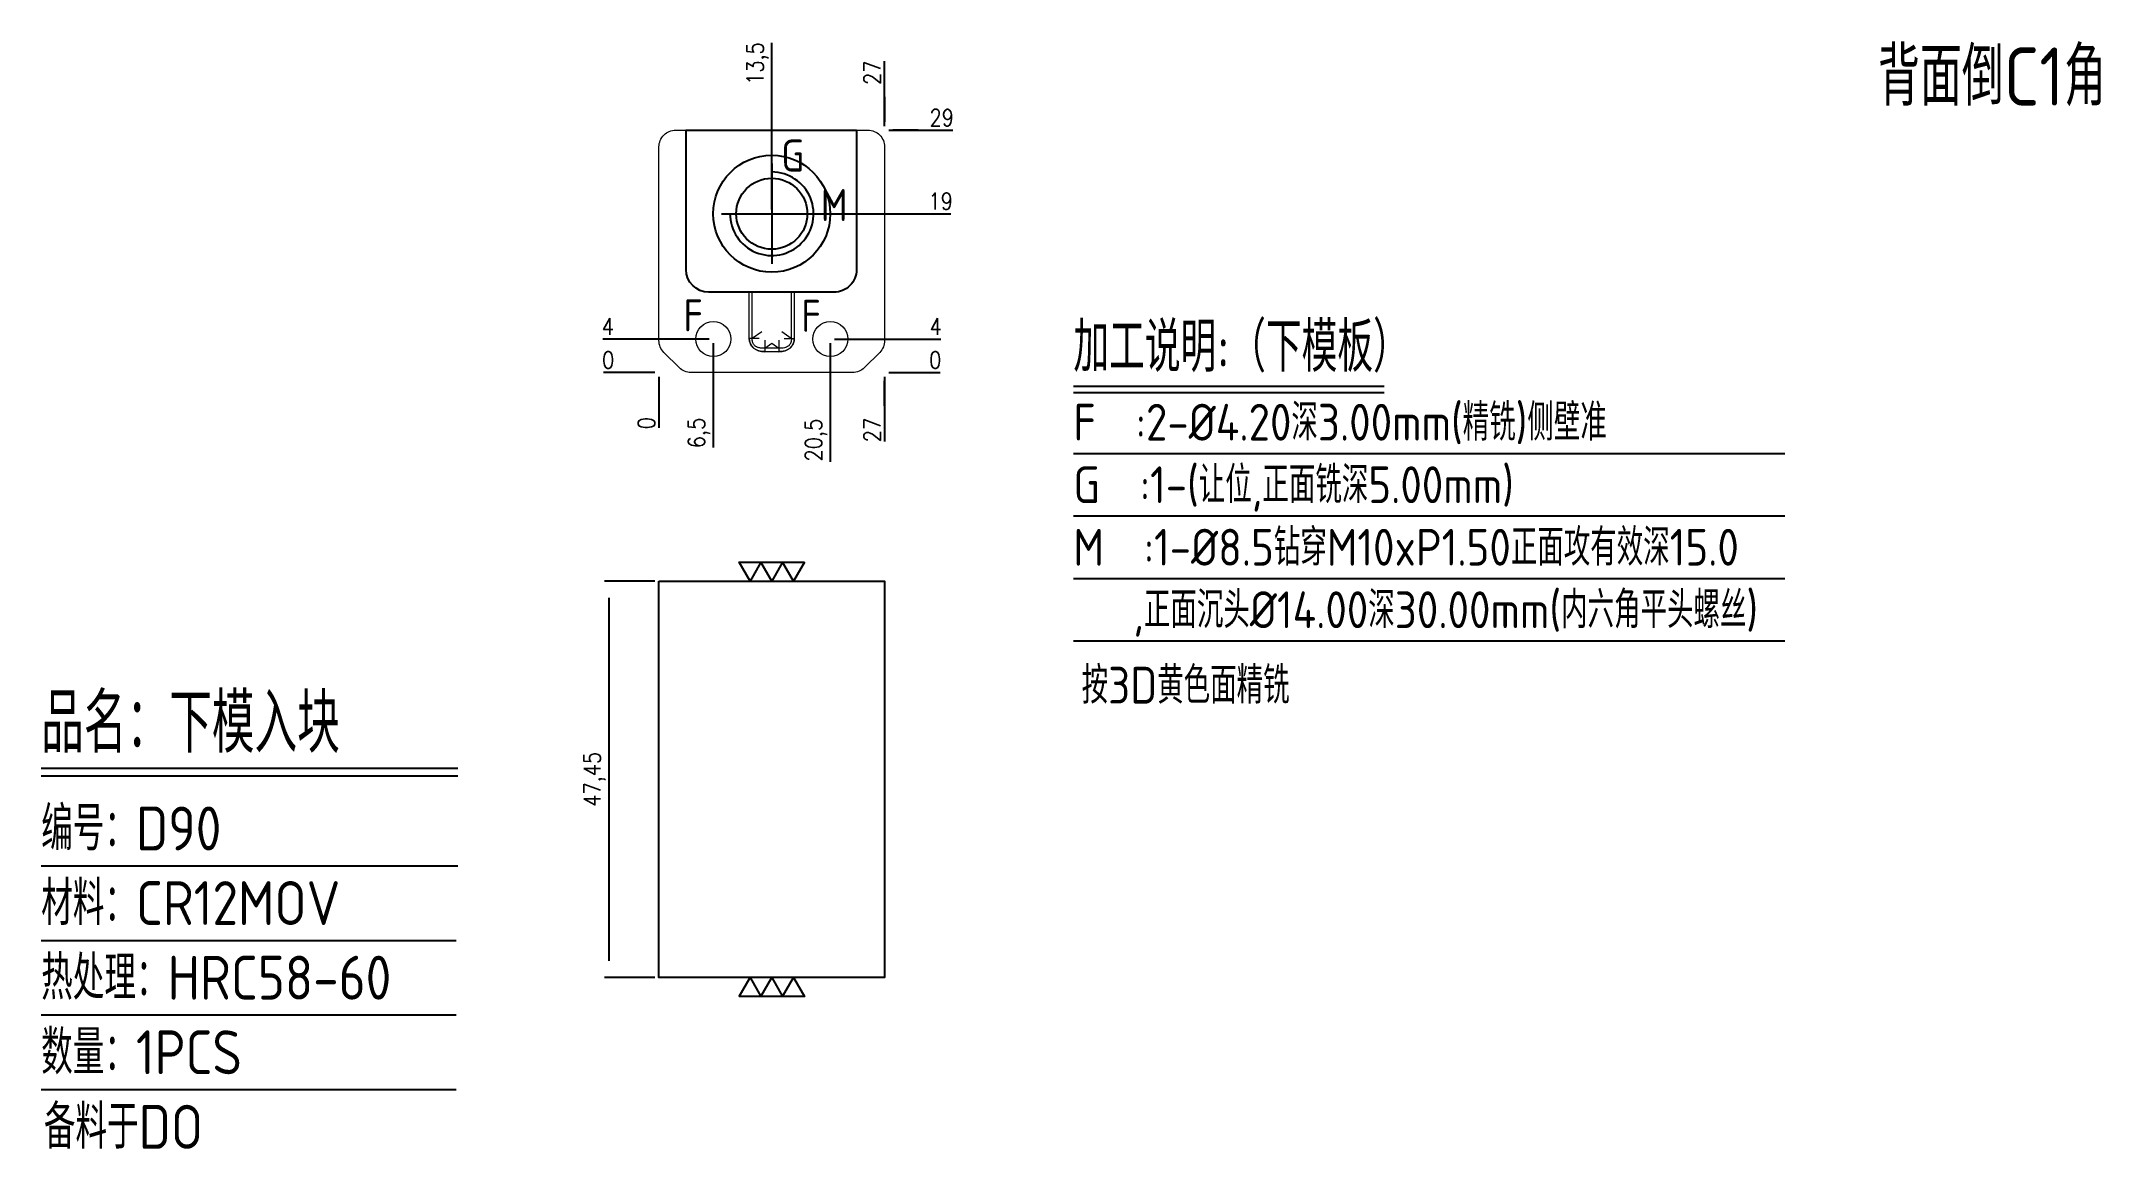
# Model space of a CAD drawing. Header units: millimetres. Extents: x 118101 to 118348, y -3039 to -2906.
import ezdxf
from ezdxf.enums import TextEntityAlignment as Align

# ---------------------------------------------------------------- set-up
doc = ezdxf.new("R2010")
doc.units = ezdxf.units.MM
doc.linetypes.add('CENTER', pattern=[0])
for name, color, linetype in [('DIE_P', 2, 'Continuous'), ('DIM', 4, 'Continuous'), ('TEXT', 4, 'Continuous')]:
    doc.layers.add(name, color=color, linetype=linetype)
doc.styles.add('gbenor', font='gbenor.shx', dxfattribs={"bigfont": 'gbcbig.shx'})
doc.styles.get("Standard").update_dxf_attribs({"font": 'txt.shx', "width": 0.85, "bigfont": 'ctxt.shx'})
doc.dimstyles.new('T-2-WX', dxfattribs={"dimtxt": 2, "dimasz": 2, "dimexe": 0.5, "dimexo": 0.5, "dimgap": 0.5, "dimtad": 1, "dimtxsty": 'Standard', "dimblk": 'OPEN30', "dimcen": 0, "dimazin": 3, "dimtfac": 1, "dimtmove": 0, "dimatfit": 3, "dimldrblk": 'OPEN30', "dimlwd": -1, "dimlwe": -1})

# ---------------------------------------------------------------- blocks, each defined once
blk = doc.blocks.new('*D7579')
at = {"layer": 'Defpoints', "color": 0}
for p in [(118175.41, -2970.59), (118169.41, -3018.04), (118175.41, -3018.04)]:
    blk.add_point(p, dxfattribs=at)
at = {"layer": 'DIM', "color": 0}
for p, q in [((118174.91, -2970.59), (118168.91, -2970.59)), ((118169.41, -2972.59), (118169.41, -3016.04)), ((118174.91, -3018.04), (118168.91, -3018.04))]:
    blk.add_line(p, q, dxfattribs=at)
at = {"layer": 'DIM', "color": 0, "insert": (118167.72, -2994.32), "char_height": 2, "attachment_point": 5, "rotation": 90}
blk.add_mtext('47,45', dxfattribs=at)
blk = doc.blocks.new('_Open30')
blk = doc.blocks.new('*D7580')
at = {"layer": 'Defpoints', "color": 0}
for p in [(118175.41, -2945.64), (118202.41, -2945.64), (118207.41, -2945.64)]:
    blk.add_point(p, dxfattribs=at)
at = {"layer": 'DIM', "color": 0}
blk.add_line((118202.91, -2945.64), (118209.04, -2945.64), dxfattribs=at)
at = {"layer": 'DIM', "color": 0, "insert": (118208.47, -2944.14), "char_height": 2, "attachment_point": 5}
blk.add_mtext('0', dxfattribs=at)
blk = doc.blocks.new('*D7581')
at = {"layer": 'Defpoints', "color": 0}
for p in [(118195.91, -2941.64), (118207.41, -2941.64), (118175.41, -2945.64)]:
    blk.add_point(p, dxfattribs=at)
at = {"layer": 'DIM', "color": 0}
for p, q in [((118196.41, -2941.64), (118199.91, -2941.64)), ((118199.91, -2941.64), (118203.41, -2941.64)), ((118203.41, -2941.64), (118209.12, -2941.64))]:
    blk.add_line(p, q, dxfattribs=at)
at = {"layer": 'DIM', "color": 0, "insert": (118208.51, -2940.14), "char_height": 2, "attachment_point": 5}
blk.add_mtext('4', dxfattribs=at)
blk = doc.blocks.new('*D7582')
at = {"layer": 'Defpoints', "color": 0}
for p in [(118188.91, -2926.64), (118207.41, -2926.64), (118175.41, -2945.64)]:
    blk.add_point(p, dxfattribs=at)
at = {"layer": 'DIM', "color": 0}
for p, q in [((118189.41, -2926.64), (118199.41, -2926.64)), ((118199.41, -2926.64), (118203.41, -2926.64)), ((118203.41, -2926.64), (118210.34, -2926.64))]:
    blk.add_line(p, q, dxfattribs=at)
at = {"layer": 'DIM', "color": 0, "insert": (118209.12, -2925.14), "char_height": 2, "attachment_point": 5}
blk.add_mtext('19', dxfattribs=at)
blk = doc.blocks.new('*D7583')
at = {"layer": 'Defpoints', "color": 0}
for p in [(118202.41, -2916.64), (118207.41, -2916.64), (118175.41, -2945.64)]:
    blk.add_point(p, dxfattribs=at)
at = {"layer": 'DIM', "color": 0}
for p, q in [((118202.91, -2916.64), (118206.41, -2916.64)), ((118206.41, -2916.64), (118203.41, -2916.64)), ((118203.41, -2916.64), (118210.58, -2916.64))]:
    blk.add_line(p, q, dxfattribs=at)
at = {"layer": 'DIM', "color": 0, "insert": (118209.24, -2915.14), "char_height": 2, "attachment_point": 5}
blk.add_mtext('29', dxfattribs=at)
blk = doc.blocks.new('*D7584')
at = {"layer": 'Defpoints', "color": 0}
for p in [(118170.41, -2945.64), (118175.41, -2945.64), (118175.41, -2945.64)]:
    blk.add_point(p, dxfattribs=at)
at = {"layer": 'DIM', "color": 0}
blk.add_line((118174.91, -2945.64), (118168.77, -2945.64), dxfattribs=at)
at = {"layer": 'DIM', "color": 0, "insert": (118169.34, -2944.14), "char_height": 2, "attachment_point": 5}
blk.add_mtext('0', dxfattribs=at)
blk = doc.blocks.new('*D7585')
at = {"layer": 'Defpoints', "color": 0}
for p in [(118170.41, -2941.64), (118181.91, -2941.64), (118175.41, -2945.64)]:
    blk.add_point(p, dxfattribs=at)
at = {"layer": 'DIM', "color": 0}
for p, q in [((118174.41, -2941.64), (118168.69, -2941.64)), ((118177.91, -2941.64), (118174.41, -2941.64)), ((118181.41, -2941.64), (118177.91, -2941.64))]:
    blk.add_line(p, q, dxfattribs=at)
at = {"layer": 'DIM', "color": 0, "insert": (118169.3, -2940.14), "char_height": 2, "attachment_point": 5}
blk.add_mtext('4', dxfattribs=at)
blk = doc.blocks.new('*D7586')
at = {"layer": 'Defpoints', "color": 0}
for p in [(118175.41, -2945.64), (118202.41, -2945.64), (118202.41, -2950.64)]:
    blk.add_point(p, dxfattribs=at)
at = {"layer": 'DIM', "color": 0}
for p, q in [((118202.41, -2946.14), (118202.41, -2949.64)), ((118202.41, -2949.64), (118202.41, -2946.64)), ((118202.41, -2946.64), (118202.41, -2953.89))]:
    blk.add_line(p, q, dxfattribs=at)
at = {"layer": 'DIM', "color": 0, "insert": (118200.91, -2952.52), "char_height": 2, "attachment_point": 5, "rotation": 90}
blk.add_mtext('27', dxfattribs=at)
blk = doc.blocks.new('*D7587')
at = {"layer": 'Defpoints', "color": 0}
for p in [(118195.91, -2941.64), (118175.41, -2945.64), (118195.91, -2950.64)]:
    blk.add_point(p, dxfattribs=at)
at = {"layer": 'DIM', "color": 0}
for p, q in [((118195.91, -2942.14), (118195.91, -2945.64)), ((118195.91, -2945.64), (118195.91, -2946.64)), ((118195.91, -2946.64), (118195.91, -2956.32))]:
    blk.add_line(p, q, dxfattribs=at)
at = {"layer": 'DIM', "color": 0, "insert": (118194.22, -2953.73), "char_height": 2, "attachment_point": 5, "rotation": 90}
blk.add_mtext('20,5', dxfattribs=at)
blk = doc.blocks.new('*D7588')
at = {"layer": 'Defpoints', "color": 0}
for p in [(118181.91, -2941.64), (118175.41, -2945.64), (118181.91, -2950.64)]:
    blk.add_point(p, dxfattribs=at)
at = {"layer": 'DIM', "color": 0}
for p, q in [((118181.91, -2942.14), (118181.91, -2945.64)), ((118181.91, -2945.64), (118181.91, -2946.64)), ((118181.91, -2946.64), (118181.91, -2954.62))]:
    blk.add_line(p, q, dxfattribs=at)
at = {"layer": 'DIM', "color": 0, "insert": (118180.22, -2952.88), "char_height": 2, "attachment_point": 5, "rotation": 90}
blk.add_mtext('6,5', dxfattribs=at)
blk = doc.blocks.new('*D7589')
at = {"layer": 'Defpoints', "color": 0}
for p in [(118175.41, -2945.64), (118175.41, -2945.64), (118175.41, -2950.64)]:
    blk.add_point(p, dxfattribs=at)
at = {"layer": 'DIM', "color": 0}
blk.add_line((118175.41, -2946.14), (118175.41, -2952.27), dxfattribs=at)
at = {"layer": 'DIM', "color": 0, "insert": (118173.91, -2951.71), "char_height": 2, "attachment_point": 5, "rotation": 90}
blk.add_mtext('0', dxfattribs=at)
blk = doc.blocks.new('*D7590')
at = {"layer": 'Defpoints', "color": 0}
for p in [(118202.41, -2911.64), (118202.41, -2916.64), (118175.41, -2945.64)]:
    blk.add_point(p, dxfattribs=at)
at = {"layer": 'DIM', "color": 0}
for p, q in [((118202.41, -2915.64), (118202.41, -2908.39)), ((118202.41, -2916.14), (118202.41, -2912.64)), ((118202.41, -2912.64), (118202.41, -2915.64))]:
    blk.add_line(p, q, dxfattribs=at)
at = {"layer": 'DIM', "color": 0, "insert": (118200.91, -2909.76), "char_height": 2, "attachment_point": 5, "rotation": 90}
blk.add_mtext('27', dxfattribs=at)
blk = doc.blocks.new('*D7591')
at = {"layer": 'Defpoints', "color": 0}
for p in [(118188.91, -2911.64), (118188.91, -2926.64), (118175.41, -2945.64)]:
    blk.add_point(p, dxfattribs=at)
at = {"layer": 'DIM', "color": 0}
for p, q in [((118188.91, -2915.64), (118188.91, -2906.2)), ((118188.91, -2919.64), (118188.91, -2915.64)), ((118188.91, -2926.14), (118188.91, -2919.64))]:
    blk.add_line(p, q, dxfattribs=at)
at = {"layer": 'DIM', "color": 0, "insert": (118187.22, -2908.67), "char_height": 2, "attachment_point": 5, "rotation": 90}
blk.add_mtext('13,5', dxfattribs=at)

msp = doc.modelspace()

# ---------------------------------------------------------------- linework, layer by layer
at = {"layer": 'DIE_P', "linetype": 'Continuous', "lineweight": 18}
for p, q in [((118186.214, -2941.549), (118186.214, -2936.026)), ((118186.568, -2941.549), (118186.568, -2936.026)), ((118191.246, -2936.026), (118191.246, -2941.549)), ((118191.6, -2936.026), (118191.6, -2941.549)), ((118187.417, -2941.549), (118186.214, -2941.549)), ((118186.568, -2941.549), (118186.214, -2941.549)), ((118187.705, -2940.753), (118186.568, -2941.549)), ((118188.064, -2941.753), (118188.064, -2943.145)), ((118188.064, -2942.736), (118188.907, -2942.145)), ((118188.907, -2942.145), (118189.75, -2942.736)), ((118189.75, -2941.753), (118189.75, -2943.145)), ((118191.246, -2941.549), (118190.109, -2940.753)), ((118190.398, -2941.549), (118191.6, -2941.549)), ((118191.246, -2941.549), (118191.6, -2941.549)), ((118188.064, -2942.736), (118188.064, -2943.145)), ((118189.75, -2942.736), (118188.064, -2942.736)), ((118189.75, -2943.145), (118188.064, -2943.145)), ((118189.75, -2942.736), (118189.75, -2943.145))]:
    msp.add_line(p, q, dxfattribs=at)
at = {"layer": 'DIE_P', "linetype": 'Continuous', "lineweight": 15}
msp.add_lwpolyline([(118175.407, -2941.811), (118175.407, -2918.639, -0.4142136), (118177.407, -2916.639), (118200.407, -2916.639, -0.4142136), (118202.407, -2918.639), (118202.407, -2941.811, -0.1989124), (118201.821, -2943.225), (118199.993, -2945.053, -0.1989124), (118198.579, -2945.639), (118179.235, -2945.639, -0.1989124), (118177.821, -2945.053), (118175.993, -2943.225, -0.1989124)], format="xyb", close=True, dxfattribs=at)
at = {"layer": 'DIE_P', "color": 94, "linetype": 'Continuous'}
msp.add_lwpolyline([(118199.053, -2916.639), (118199.053, -2933.326, -0.4142136), (118196.353, -2936.026), (118181.353, -2936.026, -0.4142135), (118178.653, -2933.326), (118178.653, -2916.639)], format="xyb", close=True, dxfattribs=at)
at = {"layer": 'DIE_P'}
msp.add_lwpolyline([(118183.907, -2926.639, 2.4142136), (118188.907, -2921.639)], format="xyb", dxfattribs=at)
at = {"layer": 'DIE_P', "linetype": 'CENTER'}
for points in [[(118188.907, -2920.639), (118188.907, -2932.639)], [(118182.907, -2926.639), (118194.907, -2926.639)]]:
    msp.add_lwpolyline(points, dxfattribs=at)
at = {"layer": 'DIE_P', "color": 2}
msp.add_lwpolyline([(118175.407, -2970.593), (118202.407, -2970.593), (118202.407, -3018.043), (118175.407, -3018.043)], close=True, dxfattribs=at)
at = {"layer": 'DIE_P', "linetype": 'Continuous'}
msp.add_circle((118188.907, -2926.639), 7, dxfattribs=at)
at = {"layer": 'DIE_P'}
msp.add_circle((118188.907, -2926.639), 4.25, dxfattribs=at)
at = {"layer": 'DIE_P', "color": 94, "linetype": 'Continuous', "lineweight": 18}
for centre in [(118181.907, -2941.639), (118195.907, -2941.639)]:
    msp.add_circle(centre, 2.1, dxfattribs=at)
at = {"layer": 'DIE_P', "linetype": 'Continuous', "lineweight": 18}
for centre, major_axis, start_param, end_param in [((118189.326, -2940.459), (2.844, 1.991), 2.7239796, 3.8771629), ((118188.488, -2940.459), (2.844, -1.991), 5.5476151, 6.7007983)]:
    msp.add_ellipse(centre, major_axis=major_axis, ratio=0.6336873, start_param=start_param, end_param=end_param, dxfattribs=at)
for points, knots in [([(118188.064, -2943.145), (118188.01, -2943.144), (118187.903, -2943.143), (118187.746, -2943.129), (118187.594, -2943.107), (118187.448, -2943.076), (118187.242, -2943.018), (118186.988, -2942.911), (118186.712, -2942.722), (118186.491, -2942.485), (118186.349, -2942.236), (118186.266, -2941.997), (118186.222, -2941.777), (118186.217, -2941.626), (118186.214, -2941.549)], [0, 0, 0, 0, 0.05902988, 0.11625026, 0.17186098, 0.2260797, 0.2791412, 0.405302, 0.52503778, 0.64082594, 0.75643956, 0.83513079, 0.91580837, 1, 1, 1, 1]), ([(118188.064, -2943.145), (118188.01, -2943.144), (118187.903, -2943.143), (118187.746, -2943.129), (118187.594, -2943.107), (118187.448, -2943.076), (118187.242, -2943.018), (118186.988, -2942.911), (118186.712, -2942.722), (118186.491, -2942.485), (118186.349, -2942.236), (118186.266, -2941.997), (118186.222, -2941.777), (118186.217, -2941.626), (118186.214, -2941.549)], [0, 0, 0, 0, 0.05902988, 0.11625026, 0.17186098, 0.2260797, 0.2791412, 0.405302, 0.52503778, 0.64082594, 0.75643956, 0.83513079, 0.91580837, 1, 1, 1, 1]), ([(118188.064, -2942.736), (118188.01, -2942.739), (118187.906, -2942.745), (118187.753, -2942.741), (118187.608, -2942.728), (118187.471, -2942.706), (118187.344, -2942.675), (118187.226, -2942.636), (118187.117, -2942.588), (118187.017, -2942.532), (118186.903, -2942.451), (118186.783, -2942.334), (118186.673, -2942.169), (118186.599, -2941.98), (118186.56, -2941.769), (118186.565, -2941.624), (118186.568, -2941.549)], [0, 0, 0, 0, 0.072736, 0.1418053, 0.2073486, 0.2695305, 0.3285437, 0.3846138, 0.4380035, 0.4890168, 0.5380024, 0.6262557, 0.7138804, 0.8036935, 0.8983166, 1, 1, 1, 1]), ([(118188.064, -2942.736), (118188.01, -2942.739), (118187.906, -2942.745), (118187.753, -2942.741), (118187.608, -2942.728), (118187.471, -2942.706), (118187.344, -2942.675), (118187.226, -2942.636), (118187.117, -2942.588), (118187.017, -2942.532), (118186.903, -2942.451), (118186.783, -2942.334), (118186.673, -2942.169), (118186.599, -2941.98), (118186.56, -2941.769), (118186.565, -2941.624), (118186.568, -2941.549)], [0, 0, 0, 0, 0.072736, 0.1418053, 0.2073486, 0.2695305, 0.3285437, 0.3846138, 0.4380035, 0.4890168, 0.5380024, 0.6262557, 0.7138804, 0.8036935, 0.8983166, 1, 1, 1, 1]), ([(118191.6, -2941.549), (118191.599, -2941.595), (118191.597, -2941.688), (118191.581, -2941.823), (118191.555, -2941.954), (118191.519, -2942.081), (118191.451, -2942.261), (118191.323, -2942.485), (118191.102, -2942.722), (118190.826, -2942.911), (118190.541, -2943.03), (118190.268, -2943.101), (118190.014, -2943.138), (118189.84, -2943.143), (118189.75, -2943.145)], [0, 0, 0, 0, 0.050966, 0.1004974, 0.1489021, 0.1965096, 0.2436663, 0.3590837, 0.4750592, 0.5945943, 0.7209467, 0.8098775, 0.9025585, 1, 1, 1, 1]), ([(118191.6, -2941.549), (118191.599, -2941.595), (118191.597, -2941.688), (118191.581, -2941.823), (118191.555, -2941.954), (118191.519, -2942.081), (118191.451, -2942.261), (118191.323, -2942.485), (118191.102, -2942.722), (118190.826, -2942.911), (118190.541, -2943.03), (118190.268, -2943.101), (118190.014, -2943.138), (118189.84, -2943.143), (118189.75, -2943.145)], [0, 0, 0, 0, 0.050966, 0.1004974, 0.1489021, 0.1965096, 0.2436663, 0.3590837, 0.4750592, 0.5945943, 0.7209467, 0.8098775, 0.9025585, 1, 1, 1, 1]), ([(118191.246, -2941.549), (118191.248, -2941.591), (118191.253, -2941.674), (118191.245, -2941.797), (118191.227, -2941.914), (118191.197, -2942.024), (118191.156, -2942.128), (118191.104, -2942.225), (118191.042, -2942.314), (118190.969, -2942.395), (118190.852, -2942.5), (118190.668, -2942.611), (118190.4, -2942.701), (118190.088, -2942.748), (118189.867, -2942.74), (118189.75, -2942.736)], [0, 0, 0, 0, 0.0575145, 0.1125844, 0.1655464, 0.2167786, 0.2666983, 0.3157564, 0.364428, 0.4131991, 0.462553, 0.5754358, 0.7007415, 0.8415391, 1, 1, 1, 1]), ([(118191.246, -2941.549), (118191.248, -2941.591), (118191.253, -2941.674), (118191.245, -2941.797), (118191.227, -2941.914), (118191.197, -2942.024), (118191.156, -2942.128), (118191.104, -2942.225), (118191.042, -2942.314), (118190.969, -2942.395), (118190.852, -2942.5), (118190.668, -2942.611), (118190.4, -2942.701), (118190.088, -2942.748), (118189.867, -2942.74), (118189.75, -2942.736)], [0, 0, 0, 0, 0.0575145, 0.1125844, 0.1655464, 0.2167786, 0.2666983, 0.3157564, 0.364428, 0.4131991, 0.462553, 0.5754358, 0.7007415, 0.8415391, 1, 1, 1, 1])]:
    msp.add_open_spline(points, degree=3, knots=knots, dxfattribs=at)
at = {"layer": 'DIM', "color": 4, "linetype": 'Continuous', "lineweight": 25}
for p, q in [((118101.491, -2992.981), (118151.356, -2992.981)), ((118101.491, -2993.9), (118151.356, -2993.9)), ((118101.491, -3004.666), (118151.356, -3004.666)), ((118101.491, -3013.593), (118151.14, -3013.593)), ((118101.491, -3022.521), (118151.14, -3022.521)), ((118101.491, -3031.449), (118151.14, -3031.449))]:
    msp.add_line(p, q, dxfattribs=at)
at = {"layer": 'TEXT', "color": 3}
for p, q in [((118224.995, -2947.254), (118262.166, -2947.254)), ((118224.995, -2948.024), (118262.166, -2948.024))]:
    msp.add_line(p, q, dxfattribs=at)
at = {"layer": 'TEXT', "color": 3, "linetype": 'Continuous'}
for p, q in [((118224.995, -2955.328), (118310.135, -2955.328)), ((118224.995, -2962.808), (118310.135, -2962.808)), ((118224.995, -2970.288), (118310.135, -2970.288)), ((118224.995, -2977.768), (118310.135, -2977.768))]:
    msp.add_line(p, q, dxfattribs=at)
at = {"layer": 'TEXT'}
for points in [[(118192.804, -2968.343), (118191.505, -2970.593), (118190.206, -2968.343), (118188.907, -2970.593), (118187.608, -2968.343), (118186.309, -2970.593), (118185.01, -2968.343), (118192.804, -2968.343)], [(118185.01, -3020.293), (118186.309, -3018.043), (118187.608, -3020.293), (118188.907, -3018.043), (118190.206, -3020.293), (118191.505, -3018.043), (118192.804, -3020.293), (118185.01, -3020.293)]]:
    msp.add_lwpolyline(points, close=True, dxfattribs=at)

# ---------------------------------------------------------------- texts
at = {"layer": 'DIM', "color": 3, "linetype": 'Continuous', "lineweight": 25, "style": 'gbenor'}
for s, height, p in [('品名：下模入块', 7.0896, (118101.491, -2991.143)), ('编号：D90', 5.2515, (118101.491, -3002.828)), ('材料：CR12MOV', 5.2515, (118101.491, -3011.755)), ('热处理：HRC58-60', 5.25154, (118101.491, -3020.683)), ('数量：1PCS', 5.2515, (118101.491, -3029.611)), ('备料于DO', 5.2515, (118101.81, -3038.538))]:
    msp.add_text(s, height=height, dxfattribs=at).set_placement(p)
at = {"layer": 'TEXT', "color": 4, "lineweight": 18, "style": 'gbenor'}
msp.add_text('背面倒C1角', height=6.9635, dxfattribs=at).set_placement((118321.27, -2913.702))
at = {"layer": 'TEXT', "color": 4, "style": 'gbenor'}
for s, p in [('G', (118191.424, -2919.679)), ('M', (118196.374, -2925.597)), ('F', (118179.505, -2938.807)), ('F', (118193.614, -2938.862))]:
    msp.add_text(s, height=3.84, dxfattribs=at).set_placement(p, align=Align.MIDDLE_CENTER)
for s, height, p in [('加工说明:（下模板）', 5.94, (118224.995, -2945.56)), ('G  :1-(让位,正面铣深5.00mm)', 4.4, (118224.995, -2961.268)), ('M  :1-%%C8.5钻穿M10xP1.50正面攻有效深15.0', 4.4, (118224.995, -2968.748)), ('   ,正面沉头%%c14.00深30.00mm(内六角平头螺丝)', 4.4, (118224.995, -2976.228))]:
    msp.add_text(s, height=height, dxfattribs=at).set_placement(p)
at = {"layer": 'TEXT', "color": 2, "style": 'gbenor'}
for s, p in [('F  :2-%%C4.20深3.00mm(精铣)侧壁准', (118224.995, -2953.788)), ('按3D黄色面精铣', (118225.987, -2985.257))]:
    msp.add_text(s, height=4.4, dxfattribs=at).set_placement(p)

# ---------------------------------------------------------------- dimensions: what is measured, and where the dimension line sits
at = {"layer": 'DIM'}
for feature_location, offset, dtype, origin, picture, middle in [((118188.907, -2926.639), (0, 15), 1, (118175.407, -2945.639), '*D7591', (118187.217, -2908.67)), ((118202.407, -2916.639), (0, 5), 1, (118175.407, -2945.639), '*D7590', (118200.907, -2909.763)), ((118202.407, -2916.639), (5, 0), 0, (118175.407, -2945.639), '*D7583', (118209.243, -2915.139)), ((118188.907, -2926.639), (18.5, 0), 0, (118175.407, -2945.639), '*D7582', (118209.121, -2925.139)), ((118181.907, -2941.639), (-11.5, 0), 0, (118175.407, -2945.639), '*D7585', (118169.3, -2940.139)), ((118195.907, -2941.639), (11.5, 0), 0, (118175.407, -2945.639), '*D7581', (118208.514, -2940.139)), ((118195.907, -2941.639), (0, -9), 1, (118175.407, -2945.639), '*D7587', (118194.217, -2953.73)), ((118181.907, -2941.639), (0, -9), 1, (118175.407, -2945.639), '*D7588', (118180.217, -2952.88)), ((118175.407061432, -2945.639171989), (-5, 0), 0, (118175.407061432, -2945.639171989), '*D7584', (118169.340394765, -2944.139171989)), ((118202.407019935, -2945.639171989), (5, 0), 0, (118175.407061432, -2945.639171989), '*D7580', (118208.473686601, -2944.139171989)), ((118175.407061432, -2945.639171989), (0, -5), 1, (118175.407061432, -2945.639171989), '*D7589', (118173.907061432, -2951.705838655)), ((118202.407, -2945.639), (0, -5), 1, (118175.407, -2945.639), '*D7586', (118200.907, -2952.515))]:
    dim = msp.add_ordinate_dim(feature_location=feature_location, offset=offset, dtype=dtype, origin=origin, dimstyle='T-2-WX', dxfattribs=at)
    dim.commit()
    dim.dimension.update_dxf_attribs({"geometry": picture, "text_midpoint": middle})
dim = msp.add_linear_dim(base=(118169.407, -3018.043), p1=(118175.407, -2970.593), p2=(118175.407, -3018.043), angle=90, dimstyle='T-2-WX', dxfattribs=at)
dim.commit()
dim.dimension.update_dxf_attribs({"geometry": '*D7579', "text_midpoint": (118167.717, -2994.318)})

doc.saveas('drawing.dxf')
